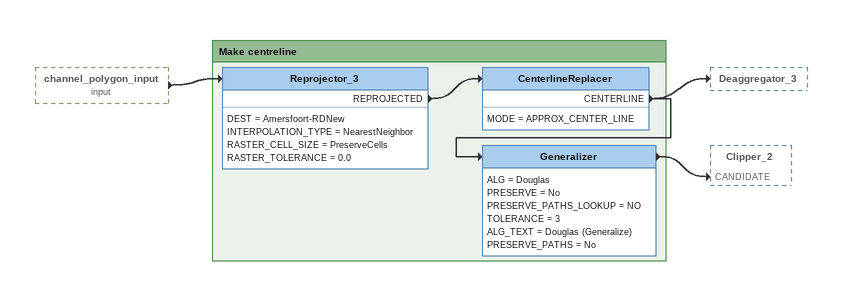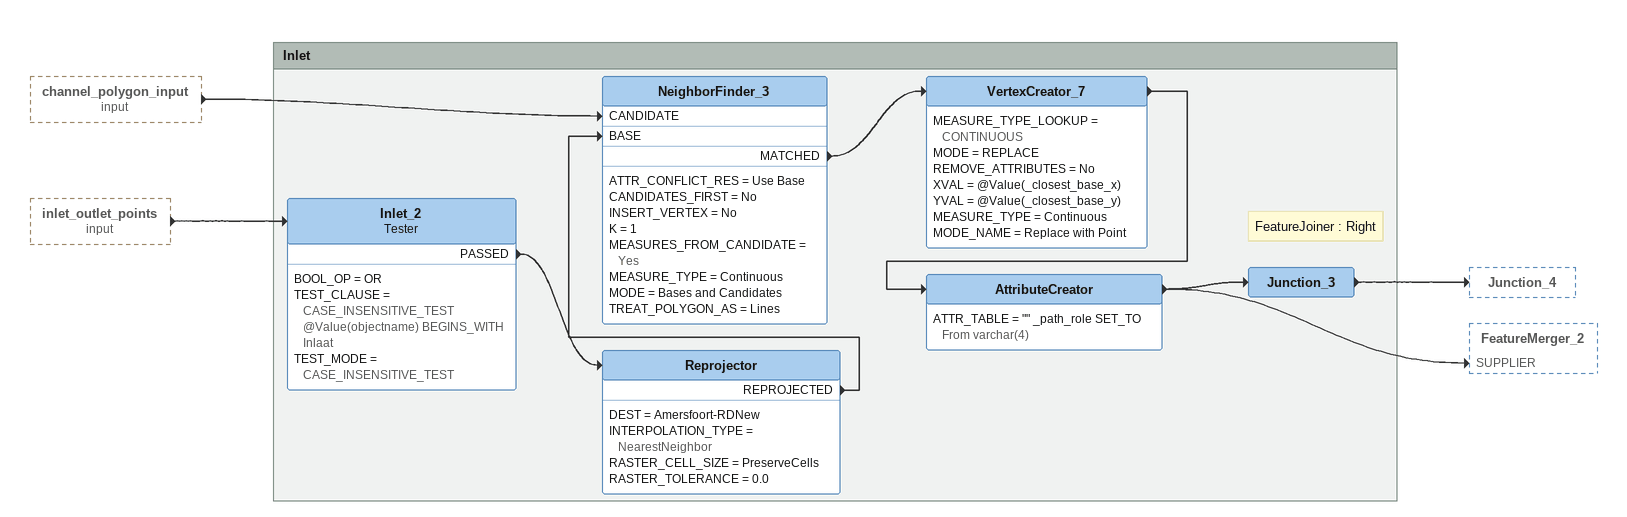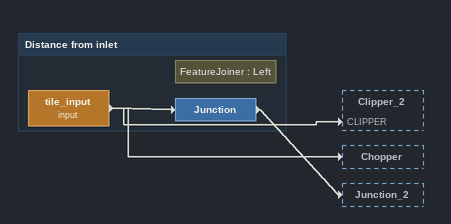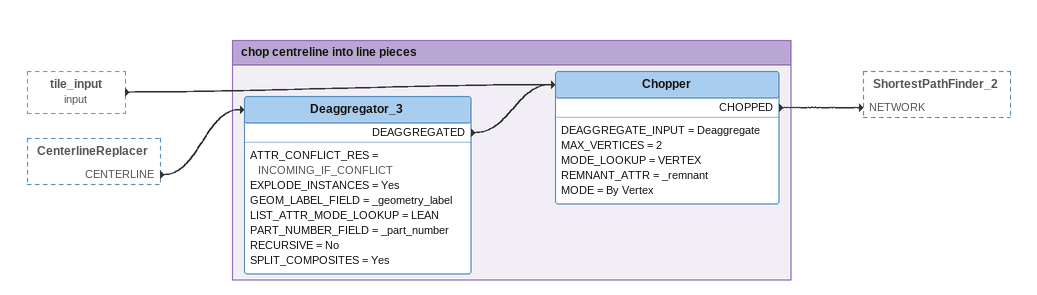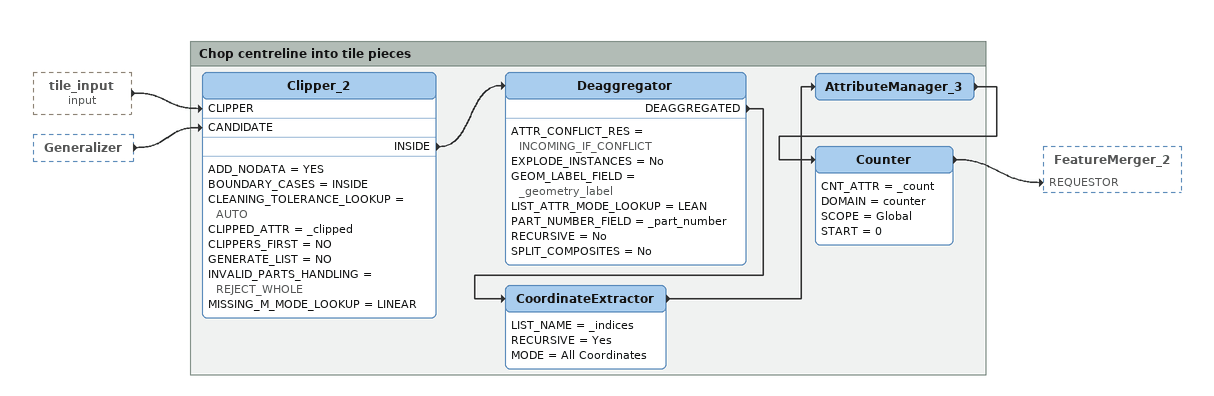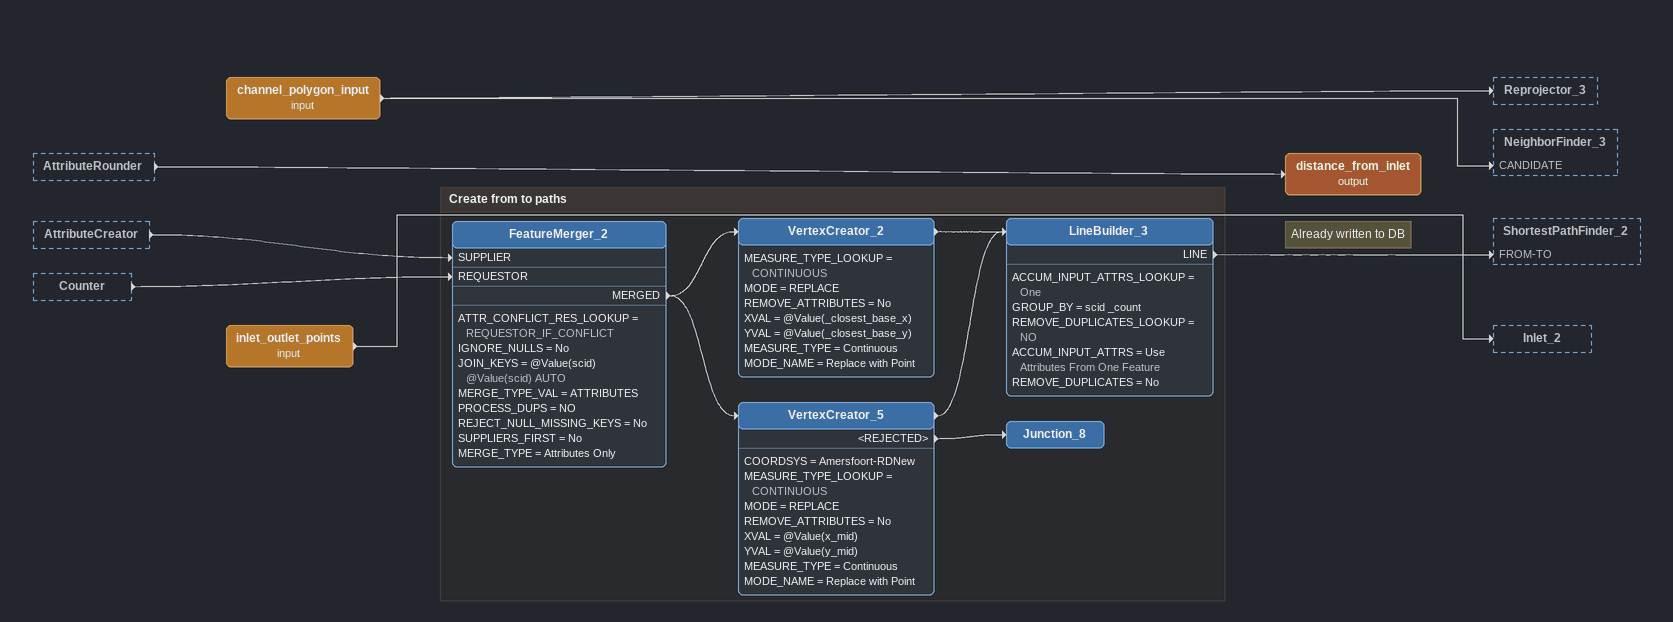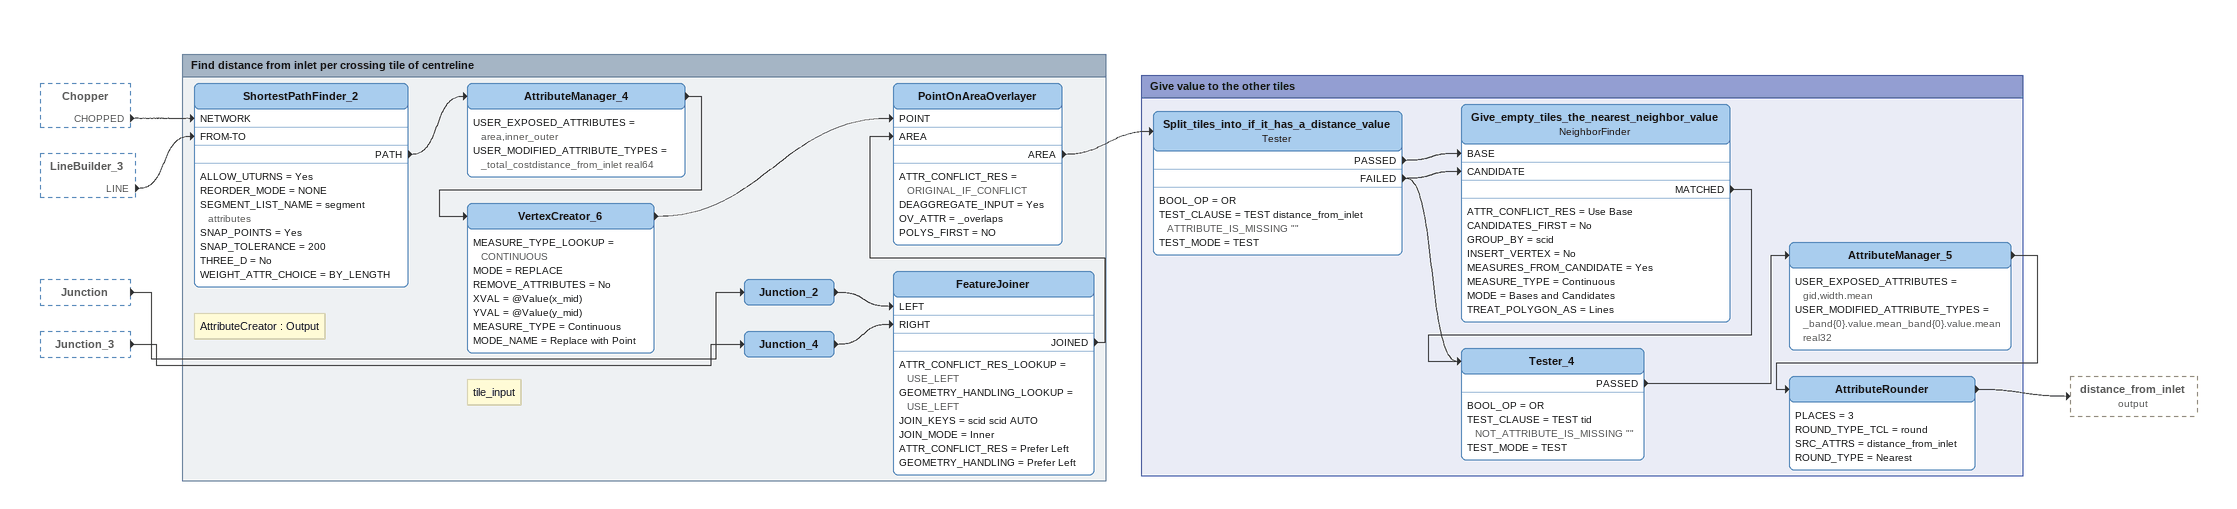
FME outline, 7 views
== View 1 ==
channel_polygon_input (input) [outside]
    -> Reprojector_3

Bookmark: Make centreline
Reprojector_3
    DEST = Amersfoort-RDNew
    INTERPOLATION_TYPE = NearestNeighbor
    RASTER_CELL_SIZE = PreserveCells
    RASTER_TOLERANCE = 0.0
    REPROJECTED -> CenterlineReplacer
CenterlineReplacer
    MODE = APPROX_CENTER_LINE
    CENTERLINE -> Deaggregator_3
    CENTERLINE -> Generalizer
Generalizer
    ALG = Douglas
    PRESERVE = No
    PRESERVE_PATHS_LOOKUP = NO
    TOLERANCE = 3
    ALG_TEXT = Douglas (Generalize)
    PRESERVE_PATHS = No
    -> Clipper_2 [CANDIDATE]

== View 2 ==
channel_polygon_input (input) [outside]
    -> NeighborFinder_3 [CANDIDATE]
inlet_outlet_points (input) [outside]
    -> Inlet_2

Bookmark: Inlet
Inlet_2: Tester
    BOOL_OP = OR
    TEST_CLAUSE = CASE_INSENSITIVE_TEST @Value(objectname) BEGINS_WITH Inlaat
    TEST_MODE = CASE_INSENSITIVE_TEST
    PASSED -> Reprojector
Reprojector
    DEST = Amersfoort-RDNew
    INTERPOLATION_TYPE = NearestNeighbor
    RASTER_CELL_SIZE = PreserveCells
    RASTER_TOLERANCE = 0.0
    REPROJECTED -> NeighborFinder_3 [BASE]
NeighborFinder_3
    ATTR_CONFLICT_RES = Use Base
    CANDIDATES_FIRST = No
    INSERT_VERTEX = No
    K = 1
    MEASURES_FROM_CANDIDATE = Yes
    MEASURE_TYPE = Continuous
    MODE = Bases and Candidates
    TREAT_POLYGON_AS = Lines
    MATCHED -> VertexCreator_7
VertexCreator_7
    MEASURE_TYPE_LOOKUP = CONTINUOUS
    MODE = REPLACE
    REMOVE_ATTRIBUTES = No
    XVAL = @Value(_closest_base_x)
    YVAL = @Value(_closest_base_y)
    MEASURE_TYPE = Continuous
    MODE_NAME = Replace with Point
    -> AttributeCreator
AttributeCreator
    ATTR_TABLE = "" _path_role SET_TO From varchar(4)
    -> FeatureMerger_2 [SUPPLIER]
    -> Junction_3
Note: FeatureJoiner : Right
Junction_3
    -> Junction_4

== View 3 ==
Bookmark: Distance from inlet
tile_input (input)
    -> Clipper_2 [CLIPPER]
    -> Chopper
    -> Junction
Note: FeatureJoiner : Left
Junction
    -> Junction_2

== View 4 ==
tile_input (input) [outside]
    -> Chopper
CenterlineReplacer [outside]
    CENTERLINE -> Deaggregator_3

Bookmark: chop centreline into line pieces
Deaggregator_3
    ATTR_CONFLICT_RES = INCOMING_IF_CONFLICT
    EXPLODE_INSTANCES = Yes
    GEOM_LABEL_FIELD = _geometry_label
    LIST_ATTR_MODE_LOOKUP = LEAN
    PART_NUMBER_FIELD = _part_number
    RECURSIVE = No
    SPLIT_COMPOSITES = Yes
    DEAGGREGATED -> Chopper
Chopper
    DEAGGREGATE_INPUT = Deaggregate
    MAX_VERTICES = 2
    MODE_LOOKUP = VERTEX
    REMNANT_ATTR = _remnant
    MODE = By Vertex
    CHOPPED -> ShortestPathFinder_2 [NETWORK]

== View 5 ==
tile_input (input) [outside]
    -> Clipper_2 [CLIPPER]
Generalizer [outside]
    -> Clipper_2 [CANDIDATE]

Bookmark: Chop centreline into tile pieces
Clipper_2
    ADD_NODATA = YES
    BOUNDARY_CASES = INSIDE
    CLEANING_TOLERANCE_LOOKUP = AUTO
    CLIPPED_ATTR = _clipped
    CLIPPERS_FIRST = NO
    GENERATE_LIST = NO
    INVALID_PARTS_HANDLING = REJECT_WHOLE
    MISSING_M_MODE_LOOKUP = LINEAR
    INSIDE -> Deaggregator
Deaggregator
    ATTR_CONFLICT_RES = INCOMING_IF_CONFLICT
    EXPLODE_INSTANCES = No
    GEOM_LABEL_FIELD = _geometry_label
    LIST_ATTR_MODE_LOOKUP = LEAN
    PART_NUMBER_FIELD = _part_number
    RECURSIVE = No
    SPLIT_COMPOSITES = No
    DEAGGREGATED -> CoordinateExtractor
CoordinateExtractor
    LIST_NAME = _indices
    RECURSIVE = Yes
    MODE = All Coordinates
    -> AttributeManager_3
AttributeManager_3
    -> Counter
Counter
    CNT_ATTR = _count
    DOMAIN = counter
    SCOPE = Global
    START = 0
    -> FeatureMerger_2 [REQUESTOR]

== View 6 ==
AttributeRounder [outside]
    -> distance_from_inlet (output)
AttributeCreator [outside]
    -> FeatureMerger_2 [SUPPLIER]
Counter [outside]
    -> FeatureMerger_2 [REQUESTOR]
channel_polygon_input (input)
    -> Reprojector_3
    -> NeighborFinder_3 [CANDIDATE]
inlet_outlet_points (input)
    -> Inlet_2
Note: Already written to DB
distance_from_inlet (output)

Bookmark: Create from to paths
FeatureMerger_2
    ATTR_CONFLICT_RES_LOOKUP = REQUESTOR_IF_CONFLICT
    IGNORE_NULLS = No
    JOIN_KEYS = @Value(scid) @Value(scid) AUTO
    MERGE_TYPE_VAL = ATTRIBUTES
    PROCESS_DUPS = NO
    REJECT_NULL_MISSING_KEYS = No
    SUPPLIERS_FIRST = No
    MERGE_TYPE = Attributes Only
    MERGED -> VertexCreator_2
    MERGED -> VertexCreator_5
VertexCreator_2
    MEASURE_TYPE_LOOKUP = CONTINUOUS
    MODE = REPLACE
    REMOVE_ATTRIBUTES = No
    XVAL = @Value(_closest_base_x)
    YVAL = @Value(_closest_base_y)
    MEASURE_TYPE = Continuous
    MODE_NAME = Replace with Point
    -> LineBuilder_3
VertexCreator_5
    COORDSYS = Amersfoort-RDNew
    MEASURE_TYPE_LOOKUP = CONTINUOUS
    MODE = REPLACE
    REMOVE_ATTRIBUTES = No
    XVAL = @Value(x_mid)
    YVAL = @Value(y_mid)
    MEASURE_TYPE = Continuous
    MODE_NAME = Replace with Point
    -> LineBuilder_3
    <REJECTED> -> Junction_8
LineBuilder_3
    ACCUM_INPUT_ATTRS_LOOKUP = One
    GROUP_BY = scid _count
    REMOVE_DUPLICATES_LOOKUP = NO
    ACCUM_INPUT_ATTRS = Use Attributes From One Feature
    REMOVE_DUPLICATES = No
    LINE -> ShortestPathFinder_2 [FROM-TO]
Junction_8

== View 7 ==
Chopper [outside]
    CHOPPED -> ShortestPathFinder_2 [NETWORK]
LineBuilder_3 [outside]
    LINE -> ShortestPathFinder_2 [FROM-TO]
Junction [outside]
    -> Junction_2
Junction_3 [outside]
    -> Junction_4

Bookmark: Find distance from inlet per crossing tile of centreline
Note: AttributeCreator : Output
Junction_4
    -> FeatureJoiner [RIGHT]
Note: tile_input
Junction_2
    -> FeatureJoiner [LEFT]
FeatureJoiner
    ATTR_CONFLICT_RES_LOOKUP = USE_LEFT
    GEOMETRY_HANDLING_LOOKUP = USE_LEFT
    JOIN_KEYS = scid scid AUTO
    JOIN_MODE = Inner
    ATTR_CONFLICT_RES = Prefer Left
    GEOMETRY_HANDLING = Prefer Left
    JOINED -> PointOnAreaOverlayer [AREA]
ShortestPathFinder_2
    ALLOW_UTURNS = Yes
    REORDER_MODE = NONE
    SEGMENT_LIST_NAME = segment attributes
    SNAP_POINTS = Yes
    SNAP_TOLERANCE = 200
    THREE_D = No
    WEIGHT_ATTR_CHOICE = BY_LENGTH
    PATH -> AttributeManager_4
AttributeManager_4
    USER_EXPOSED_ATTRIBUTES = area,inner_outer
    USER_MODIFIED_ATTRIBUTE_TYPES = _total_costdistance_from_inlet real64
    -> VertexCreator_6
VertexCreator_6
    MEASURE_TYPE_LOOKUP = CONTINUOUS
    MODE = REPLACE
    REMOVE_ATTRIBUTES = No
    XVAL = @Value(x_mid)
    YVAL = @Value(y_mid)
    MEASURE_TYPE = Continuous
    MODE_NAME = Replace with Point
    -> PointOnAreaOverlayer [POINT]
PointOnAreaOverlayer
    ATTR_CONFLICT_RES = ORIGINAL_IF_CONFLICT
    DEAGGREGATE_INPUT = Yes
    OV_ATTR = _overlaps
    POLYS_FIRST = NO
    AREA -> Split_tiles_into_if_it_has_a_distance_value

Bookmark: Give value to the other tiles
Split_tiles_into_if_it_has_a_distance_value: Tester
    BOOL_OP = OR
    TEST_CLAUSE = TEST distance_from_inlet ATTRIBUTE_IS_MISSING ""
    TEST_MODE = TEST
    PASSED -> Give_empty_tiles_the_nearest_neighbor_value [BASE]
    FAILED -> Give_empty_tiles_the_nearest_neighbor_value [CANDIDATE]
    FAILED -> Tester_4
Give_empty_tiles_the_nearest_neighbor_value: NeighborFinder
    ATTR_CONFLICT_RES = Use Base
    CANDIDATES_FIRST = No
    GROUP_BY = scid
    INSERT_VERTEX = No
    MEASURES_FROM_CANDIDATE = Yes
    MEASURE_TYPE = Continuous
    MODE = Bases and Candidates
    TREAT_POLYGON_AS = Lines
    MATCHED -> Tester_4
Tester_4
    BOOL_OP = OR
    TEST_CLAUSE = TEST tid NOT_ATTRIBUTE_IS_MISSING ""
    TEST_MODE = TEST
    PASSED -> AttributeManager_5
AttributeManager_5
    USER_EXPOSED_ATTRIBUTES = gid,width.mean
    USER_MODIFIED_ATTRIBUTE_TYPES = _band{0}.value.mean_band{0}.value.mean real32
    -> AttributeRounder
AttributeRounder
    PLACES = 3
    ROUND_TYPE_TCL = round
    SRC_ATTRS = distance_from_inlet
    ROUND_TYPE = Nearest
    -> distance_from_inlet (output)
